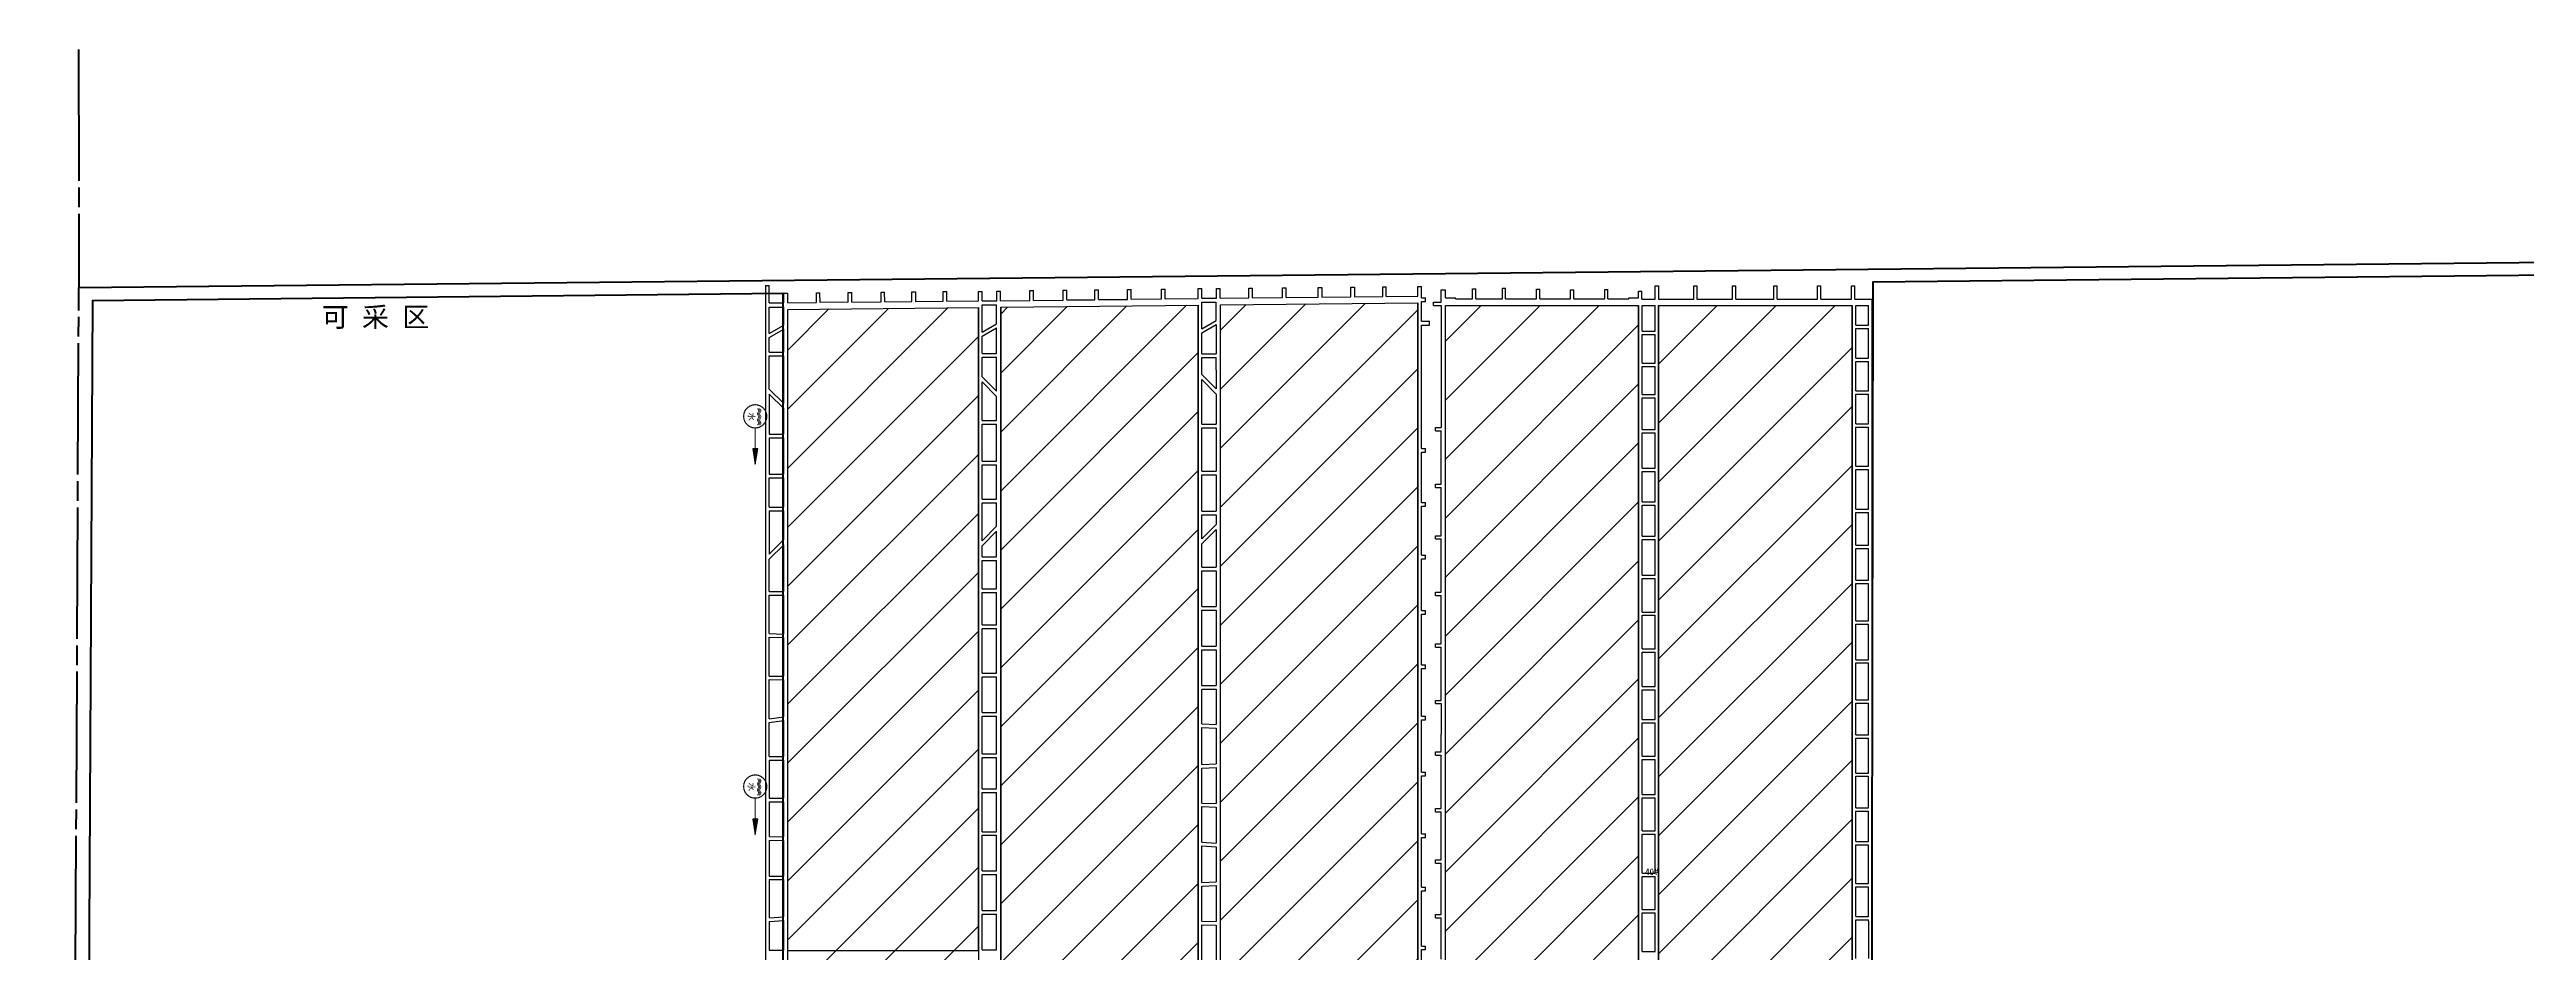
# Model space of a CAD drawing. Header units: millimetres. Extents: x 37468544 to 37497214, y 4323540 to 4346451.
# Drawn here: x 37468544 to 37472315, y 4345076 to 4346451 of the extents above; entities that cross this region are included whole.
import ezdxf

# ---------------------------------------------------------------- set-up
doc = ezdxf.new("R2010")
doc.units = ezdxf.units.MM
doc.linetypes.add('采区边界线', pattern=[45, 20, -1, 3, -1, 20])
for name, color, linetype, lineweight in [('0-52煤可采区范围', 150, 'Continuous', 30), ('0-井田边界', 7, 'Continuous', 9), ('2-52煤巷道', 150, 'Continuous', 30), ('井田边界-3', 7, 'Continuous', 9)]:
    doc.layers.add(name, color=color, linetype=linetype, lineweight=lineweight)
doc.layers.add('避灾路线图', color=7, linetype='Continuous')
doc.styles.get("Standard").update_dxf_attribs({"font": 'simhei.ttf'})
doc.linetypes.add('井田边界线', pattern='A,20,-4.5,[1,井田边界线,S=1,R=0,X=0,Y=0],-4.5,20', length=49)

# ---------------------------------------------------------------- blocks, each defined once
blk = doc.blocks.new('333')
at = {"layer": '避灾路线图'}
blk.add_hatch(color=7, dxfattribs=at).paths.add_polyline_path([(29, -1.3), (29, -6.1), (43.5, -3.7)])
at = {"color": 4, "linetype": 'Continuous', "true_color": 0x00ffff}
for points, const_width in [([(9, -3.7), (8.7, -0.8), (7.6, 1.8), (5.8, 4.1), (3.5, 5.9), (0.8, 7), (-2, 7.4), (-4.9, 7), (-7.6, 5.9), (-9.8, 4.1), (-11.6, 1.8), (-12.7, -0.8), (-13.1, -3.7), (-12.7, -6.5), (-11.6, -9.2), (-9.8, -11.5), (-7.6, -13.3), (-4.9, -14.4), (-2, -14.7), (0.8, -14.4), (3.5, -13.3), (5.8, -11.5), (7.6, -9.2), (8.7, -6.5), (9, -3.7)], 1.11), ([(-9.5, 0.5), (-9, 0.9), (-8.7, 1.1), (-8.5, 1.3), (-8.3, 1.4), (-8.2, 1.5), (-8.1, 1.5), (-8, 1.6), (-7.9, 1.6), (-7.9, 1.7), (-7.8, 1.7), (-7.7, 1.7), (-7.7, 1.7), (-7.6, 1.8), (-7.6, 1.8), (-7.5, 1.8), (-7.5, 1.8), (-7.5, 1.8), (-7.4, 1.8), (-7.3, 1.8), (-7.3, 1.8), (-7.2, 1.8), (-7.2, 1.8), (-7.1, 1.8), (-7.1, 1.7), (-7, 1.7), (-6.9, 1.7), (-6.7, 1.6), (-6.5, 1.5), (-6.3, 1.4), (-5.9, 1.2), (-5.5, 1), (-5.3, 0.9), (-5.2, 0.8), (-5.1, 0.7), (-5, 0.7), (-4.9, 0.6), (-4.8, 0.6), (-4.7, 0.6), (-4.7, 0.6), (-4.6, 0.6), (-4.6, 0.5), (-4.4, 0.5), (-4.4, 0.5), (-4.3, 0.5), (-4.3, 0.5), (-4.3, 0.5), (-4.2, 0.5), (-4.2, 0.6), (-4.1, 0.6), (-4, 0.6), (-4, 0.6), (-3.9, 0.7), (-3.7, 0.7), (-3.5, 0.8), (-3.4, 0.9), (-2.7, 1.3), (-2.5, 1.4), (-2.3, 1.5), (-2.2, 1.6), (-2.2, 1.6), (-2.1, 1.6), (-2, 1.7), (-1.9, 1.7), (-1.9, 1.7), (-1.9, 1.7), (-1.8, 1.7), (-1.8, 1.7), (-1.7, 1.7), (-1.7, 1.7), (-1.6, 1.7), (-1.6, 1.7), (-1.5, 1.7), (-1.5, 1.7), (-1.4, 1.7), (-1.4, 1.7), (-1.3, 1.7), (-1.2, 1.7), (-1.1, 1.6), (-1, 1.6), (-0.8, 1.5), (-0.6, 1.4), (-0.4, 1.3), (0, 1.1), (0.4, 0.9), (0.6, 0.8), (0.8, 0.7), (0.9, 0.7), (1, 0.6), (1.1, 0.6), (1.2, 0.6), (1.2, 0.6), (1.3, 0.6), (1.3, 0.5), (1.4, 0.5), (1.4, 0.5), (1.5, 0.5), (1.6, 0.5), (1.6, 0.5), (1.7, 0.5), (1.7, 0.5), (1.7, 0.5), (1.8, 0.6), (1.8, 0.6), (1.9, 0.6), (2, 0.6), (2, 0.7), (2.1, 0.7), (2.3, 0.8), (2.4, 0.9), (2.6, 1), (2.9, 1.2), (3.2, 1.4), (3.4, 1.6), (3.6, 1.6), (3.6, 1.7), (3.7, 1.7), (3.8, 1.8), (3.9, 1.8), (3.9, 1.8), (4, 1.8), (4, 1.8), (4, 1.8), (4.1, 1.9), (4.2, 1.9), (4.3, 1.9), (4.3, 1.9), (4.3, 1.9), (4.4, 1.8), (4.4, 1.8), (4.5, 1.8), (4.5, 1.8), (4.6, 1.8), (4.7, 1.7), (4.7, 1.7), (4.9, 1.6), (5, 1.5), (5.3, 1.4), (5.5, 1.2), (5.8, 0.9), (6.4, 0.5)], 0.664), ([(-9.5, -0.6), (-9, -0.2), (-8.7, 0), (-8.5, 0.2), (-8.3, 0.3), (-8.2, 0.4), (-8.1, 0.4), (-8, 0.5), (-7.9, 0.5), (-7.9, 0.5), (-7.8, 0.6), (-7.7, 0.6), (-7.7, 0.6), (-7.6, 0.7), (-7.6, 0.7), (-7.5, 0.7), (-7.5, 0.7), (-7.5, 0.7), (-7.4, 0.7), (-7.3, 0.7), (-7.3, 0.7), (-7.2, 0.7), (-7.2, 0.7), (-7.1, 0.7), (-7.1, 0.6), (-7, 0.6), (-6.9, 0.6), (-6.7, 0.5), (-6.5, 0.4), (-6.3, 0.3), (-5.9, 0.1), (-5.5, -0.1), (-5.3, -0.3), (-5.2, -0.3), (-5.1, -0.4), (-5, -0.4), (-4.9, -0.5), (-4.8, -0.5), (-4.7, -0.5), (-4.7, -0.5), (-4.6, -0.6), (-4.6, -0.6), (-4.4, -0.6), (-4.4, -0.6), (-4.3, -0.6), (-4.3, -0.6), (-4.3, -0.6), (-4.2, -0.6), (-4.2, -0.6), (-4.1, -0.5), (-4, -0.5), (-4, -0.5), (-3.9, -0.4), (-3.7, -0.4), (-3.5, -0.3), (-3.4, -0.2), (-2.7, 0.2), (-2.5, 0.3), (-2.3, 0.4), (-2.2, 0.4), (-2.2, 0.5), (-2.1, 0.5), (-2, 0.6), (-1.9, 0.6), (-1.9, 0.6), (-1.9, 0.6), (-1.8, 0.6), (-1.8, 0.6), (-1.7, 0.6), (-1.7, 0.6), (-1.6, 0.6), (-1.6, 0.6), (-1.5, 0.6), (-1.5, 0.6), (-1.4, 0.6), (-1.4, 0.6), (-1.3, 0.6), (-1.2, 0.6), (-1.1, 0.5), (-1, 0.5), (-0.8, 0.4), (-0.6, 0.3), (-0.4, 0.2), (0, 0), (0.4, -0.2), (0.6, -0.3), (0.8, -0.4), (0.9, -0.4), (1, -0.5), (1.1, -0.5), (1.2, -0.5), (1.2, -0.5), (1.3, -0.6), (1.3, -0.6), (1.4, -0.6), (1.4, -0.6), (1.5, -0.6), (1.6, -0.6), (1.6, -0.6), (1.7, -0.6), (1.7, -0.6), (1.7, -0.6), (1.8, -0.5), (1.8, -0.5), (1.9, -0.5), (2, -0.5), (2, -0.4), (2.1, -0.4), (2.3, -0.3), (2.4, -0.2), (2.6, -0.1), (2.9, 0.1), (3.2, 0.3), (3.4, 0.4), (3.6, 0.5), (3.6, 0.6), (3.7, 0.6), (3.8, 0.7), (3.9, 0.7), (3.9, 0.7), (4, 0.7), (4, 0.7), (4, 0.7), (4.1, 0.8), (4.2, 0.8), (4.3, 0.8), (4.3, 0.8), (4.3, 0.7), (4.4, 0.7), (4.4, 0.7), (4.5, 0.7), (4.5, 0.7), (4.6, 0.7), (4.7, 0.6), (4.7, 0.6), (4.9, 0.5), (5, 0.4), (5.3, 0.3), (5.5, 0), (5.8, -0.2), (6.4, -0.6)], 0.664), ([(-9.5, -1.7), (-9, -1.3), (-8.7, -1.1), (-8.5, -0.9), (-8.3, -0.8), (-8.2, -0.7), (-8.1, -0.7), (-8, -0.6), (-7.9, -0.6), (-7.9, -0.6), (-7.8, -0.5), (-7.7, -0.5), (-7.7, -0.5), (-7.6, -0.4), (-7.6, -0.4), (-7.5, -0.4), (-7.5, -0.4), (-7.5, -0.4), (-7.4, -0.4), (-7.3, -0.4), (-7.3, -0.4), (-7.2, -0.4), (-7.2, -0.4), (-7.1, -0.4), (-7.1, -0.5), (-7, -0.5), (-6.9, -0.5), (-6.7, -0.6), (-6.5, -0.7), (-6.3, -0.8), (-5.9, -1), (-5.5, -1.3), (-5.3, -1.4), (-5.2, -1.5), (-5.1, -1.5), (-5, -1.5), (-4.9, -1.6), (-4.8, -1.6), (-4.7, -1.6), (-4.7, -1.6), (-4.6, -1.7), (-4.6, -1.7), (-4.4, -1.7), (-4.4, -1.7), (-4.3, -1.7), (-4.3, -1.7), (-4.3, -1.7), (-4.2, -1.7), (-4.2, -1.7), (-4.1, -1.6), (-4, -1.6), (-4, -1.6), (-3.9, -1.6), (-3.7, -1.5), (-3.5, -1.4), (-3.4, -1.3), (-2.7, -0.9), (-2.5, -0.8), (-2.3, -0.7), (-2.2, -0.7), (-2.2, -0.6), (-2.1, -0.6), (-2, -0.6), (-1.9, -0.5), (-1.9, -0.5), (-1.9, -0.5), (-1.8, -0.5), (-1.8, -0.5), (-1.7, -0.5), (-1.7, -0.5), (-1.6, -0.5), (-1.6, -0.5), (-1.5, -0.5), (-1.5, -0.5), (-1.4, -0.5), (-1.4, -0.5), (-1.3, -0.5), (-1.2, -0.5), (-1.1, -0.6), (-1, -0.6), (-0.8, -0.7), (-0.6, -0.8), (-0.4, -0.9), (0, -1.1), (0.4, -1.3), (0.6, -1.4), (0.8, -1.5), (0.9, -1.5), (1, -1.6), (1.1, -1.6), (1.2, -1.6), (1.2, -1.6), (1.3, -1.7), (1.3, -1.7), (1.4, -1.7), (1.4, -1.7), (1.5, -1.7), (1.6, -1.7), (1.6, -1.7), (1.7, -1.7), (1.7, -1.7), (1.7, -1.7), (1.8, -1.7), (1.8, -1.6), (1.9, -1.6), (2, -1.6), (2, -1.5), (2.1, -1.5), (2.3, -1.4), (2.4, -1.3), (2.6, -1.2), (2.9, -1), (3.2, -0.8), (3.4, -0.7), (3.6, -0.6), (3.6, -0.5), (3.7, -0.5), (3.8, -0.4), (3.9, -0.4), (3.9, -0.4), (4, -0.4), (4, -0.4), (4, -0.4), (4.1, -0.3), (4.2, -0.3), (4.3, -0.3), (4.3, -0.4), (4.3, -0.4), (4.4, -0.4), (4.4, -0.4), (4.5, -0.4), (4.5, -0.4), (4.6, -0.4), (4.7, -0.5), (4.7, -0.5), (4.9, -0.6), (5, -0.7), (5.3, -0.9), (5.5, -1.1), (5.8, -1.3), (6.4, -1.7)], 0.664)]:
    blk.add_lwpolyline(points, dxfattribs=dict(at, const_width=const_width))
at = {"layer": '避灾路线图', "color": 7, "linetype": 'Continuous', "const_width": 0.972}
blk.add_lwpolyline([(9, -3.7), (29, -3.7)], dxfattribs=at)
at = {"layer": '避灾路线图', "color": 7, "linetype": 'Continuous'}
blk.add_lwpolyline([(29, -1.3), (29, -6.1), (43.5, -3.7), (29, -1.3)], dxfattribs=at)
at = {"layer": '避灾路线图', "color": 7, "linetype": 'ByBlock', "lineweight": -3, "insert": (-5.8, -4.4), "char_height": 5.838, "width": 19.599, "attachment_point": 1}
blk.add_mtext('{\\fSimSun|b1|i0|c134|p2;\\C4;水}', dxfattribs=at)

msp = doc.modelspace()

# ---------------------------------------------------------------- hatches: boundary and pattern name
h = msp.add_hatch()
h.set_pattern_fill('ANSI31', color=252, scale=20)
h.paths.add_polyline_path([(37470326.9, 4346062.3), (37470627.4, 4346065.5), (37470627.4, 4343094.1), (37470326.9, 4343094.1)])
h.paths.add_polyline_path([(37469992.4, 4346058.7), (37470292.9, 4346061.9), (37470292.9, 4343094.1), (37469992.4, 4343094.1)])
h.paths.add_polyline_path([(37470669.4, 4346061.3), (37470963.7, 4346061.3), (37470963.7, 4343095.5), (37470669.4, 4343095.5)])
h.paths.add_polyline_path([(37470993.9, 4346061.4), (37471288.7, 4346061.4), (37471288.7, 4343096.2), (37470993.9, 4343096.2)])
h.paths.add_polyline_path([(37469668.2, 4346055.4), (37469958.4, 4346058.4), (37469958.4, 4343094.1), (37469668.2, 4343094.1)])

# ---------------------------------------------------------------- linework, layer by layer
at = {"color": 252}
for points in [[(37469668.2, 4346055.4), (37469958.4, 4346058.4), (37469958.4, 4343094.1), (37469668.2, 4343094.1)], [(37469992.4, 4346058.7), (37470292.9, 4346061.9), (37470292.9, 4343094.1), (37469992.4, 4343094.1)], [(37470326.9, 4346062.3), (37470627.4, 4346065.5), (37470627.4, 4343094.1), (37470326.9, 4343094.1)], [(37470669.4, 4346061.3), (37470963.7, 4346061.3), (37470963.7, 4343095.5), (37470669.4, 4343095.5)], [(37470993.9, 4346061.4), (37471288.7, 4346061.4), (37471288.7, 4343096.2), (37470993.9, 4343096.2)]]:
    msp.add_lwpolyline(points, close=True, dxfattribs=at)
at = {"layer": '0-52煤可采区范围', "color": 3, "lineweight": 50}
msp.add_lwpolyline([(37477009.7, 4339412.7), (37477009.5, 4341286.6), (37475588.8, 4342624.8), (37475818.5, 4343042.5), (37475816.3, 4344274), (37475365.1, 4344274), (37475365.1, 4345662.7), (37473999, 4345662.7), (37473999, 4346100.6), (37472500, 4346109), (37471320, 4346096.7), (37471314.9, 4343086.6), (37469661, 4343086.1), (37469661, 4346079.4), (37468609.7, 4346068.4), (37468577.1, 4339935.7)], dxfattribs=at)
at = {"layer": '0-井田边界', "linetype": '采区边界线', "lineweight": 100, "ltscale": 10}
for points in [[(37468588.5, 4346451), (37468589, 4346089)], [(37468544.3, 4338007.3), (37468572, 4342554), (37468589, 4346089)]]:
    msp.add_lwpolyline(points, dxfattribs=at)
at = {"layer": '0-井田边界', "linetype": '井田边界线', "lineweight": 100, "ltscale": 10}
msp.add_lwpolyline([(37468589, 4346089), (37472502.4, 4346128.8), (37476000, 4346110), (37478955, 4345602), (37482200, 4339400), (37470440, 4339380), (37470545, 4338007.3)], dxfattribs=at)
at = {"layer": '2-52煤巷道', "color": 150, "linetype": 'Continuous', "lineweight": 30}
for p, q in [((37469634.2, 4346092), (37469640, 4346092)), ((37469640, 4346065.2), (37469640, 4346092)), ((37469662, 4346065.2), (37469662, 4346080.2)), ((37469662, 4346080.2), (37469668.2, 4346080.2)), ((37469712, 4346065.9), (37469711.8, 4346080.8)), ((37469717.5, 4346065.8), (37469717.3, 4346080.8)), ((37469857.3, 4346067.4), (37469857.2, 4346082.3)), ((37469862.7, 4346082.3), (37469862.8, 4346067.4)), ((37469958.4, 4346082.7), (37469964, 4346082.7)), ((37469986.5, 4346083.1), (37469992, 4346083.1)), ((37470036.9, 4346084.2), (37470042.4, 4346084.2)), ((37470036.9, 4346069.2), (37470036.9, 4346084.2)), ((37470042.4, 4346069.2), (37470042.4, 4346084.2)), ((37470087.7, 4346084.7), (37470093.2, 4346084.7)), ((37470087.7, 4346069.7), (37470087.7, 4346084.7)), ((37470093.2, 4346069.8), (37470093.2, 4346084.7)), ((37470135.8, 4346085.3), (37470141.3, 4346085.3)), ((37470135.8, 4346070.2), (37470135.8, 4346085.3)), ((37470141.3, 4346070.3), (37470141.3, 4346085.3)), ((37470185.7, 4346085.8), (37470191.2, 4346085.8)), ((37470185.7, 4346070.7), (37470185.7, 4346085.8)), ((37470191.2, 4346070.8), (37470191.2, 4346085.8)), ((37470237.3, 4346086.3), (37470242.8, 4346086.3)), ((37470237.3, 4346071.3), (37470237.3, 4346086.3)), ((37470242.8, 4346071.3), (37470242.8, 4346086.3)), ((37470293, 4346087.4), (37470298.5, 4346087.4)), ((37470298.5, 4346072.4), (37470298.5, 4346087.4)), ((37470321, 4346072.4), (37470321, 4346087.4)), ((37470321, 4346087.4), (37470326.5, 4346087.4)), ((37470326.5, 4346072.3), (37470326.5, 4346087.4)), ((37470370.2, 4346072.8), (37470370.2, 4346087.8)), ((37470370.2, 4346087.8), (37470375.7, 4346087.8)), ((37470375.7, 4346072.8), (37470375.7, 4346087.8)), ((37470421.6, 4346073.3), (37470421.6, 4346088.3)), ((37470421.6, 4346088.3), (37470427.1, 4346088.3)), ((37470427.1, 4346073.4), (37470427.1, 4346088.3)), ((37470475.6, 4346088.9), (37470481.1, 4346088.9)), ((37470475.6, 4346073.9), (37470475.6, 4346088.9)), ((37470481.1, 4346088.9), (37470481.1, 4346073.9)), ((37470525.5, 4346074.4), (37470525.5, 4346089.4)), ((37470525.5, 4346089.4), (37470531, 4346089.4)), ((37470531, 4346089.4), (37470531, 4346074.5)), ((37470574, 4346074.9), (37470574, 4346089.9)), ((37470574, 4346089.9), (37470579.5, 4346089.9)), ((37470579.5, 4346075), (37470579.5, 4346089.9)), ((37470627.5, 4346075.5), (37470627.5, 4346090.5)), ((37470627.5, 4346090.5), (37470633, 4346090.5)), ((37470633, 4346073.2), (37470633, 4346090.5)), ((37470663.2, 4346071.3), (37470663.2, 4346085.3)), ((37470663.2, 4346085.3), (37470669.7, 4346085.3)), ((37470669.7, 4346072.8), (37470669.7, 4346085.3)), ((37470710.9, 4346071.3), (37470710.9, 4346086.8)), ((37470710.9, 4346086.8), (37470715.9, 4346086.8)), ((37470715.9, 4346071.3), (37470715.9, 4346086.8)), ((37470756.2, 4346071.3), (37470756.2, 4346087.7)), ((37470756.2, 4346087.7), (37470761.2, 4346087.7)), ((37470761.2, 4346071.3), (37470761.2, 4346087.7)), ((37470808, 4346071.3), (37470808, 4346086.3)), ((37470808, 4346086.3), (37470813, 4346086.3)), ((37470813, 4346071.3), (37470813, 4346086.3)), ((37470860.1, 4346071.3), (37470860.1, 4346085.3)), ((37470860.1, 4346085.3), (37470865.1, 4346085.3)), ((37470865.1, 4346071.3), (37470865.1, 4346085.3)), ((37470912, 4346071.3), (37470912, 4346085.9)), ((37470912, 4346085.9), (37470917, 4346085.9)), ((37470917, 4346071.3), (37470917, 4346085.9)), ((37470963.7, 4346072.8), (37470963.7, 4346083.2)), ((37470963.7, 4346083.2), (37470968.7, 4346083.2)), ((37470968.7, 4346071.2), (37470968.7, 4346083.2)), ((37470988.7, 4346071.2), (37470988.7, 4346091.2)), ((37470988.7, 4346091.2), (37470993.7, 4346091.2)), ((37470993.7, 4346091.2), (37470993.7, 4346071.2)), ((37471047.5, 4346071.2), (37471047.5, 4346091.2)), ((37471047.5, 4346091.2), (37471052.5, 4346091.2)), ((37471052.5, 4346091.2), (37471052.5, 4346071.2)), ((37471106.8, 4346071.2), (37471106.8, 4346091.2)), ((37471106.8, 4346091.2), (37471111.8, 4346091.2)), ((37471111.8, 4346071.2), (37471111.8, 4346091.2)), ((37471169.4, 4346071.2), (37471169.4, 4346091.2)), ((37471169.4, 4346091.2), (37471174.4, 4346091.2)), ((37471174.4, 4346071.2), (37471174.4, 4346091.2)), ((37471235.8, 4346071.2), (37471235.8, 4346091.2)), ((37471235.8, 4346091.2), (37471240.8, 4346091.2)), ((37471240.8, 4346071.2), (37471240.8, 4346091.2)), ((37471287.9, 4346071.2), (37471287.9, 4346091.2)), ((37471287.9, 4346091.2), (37471292.9, 4346091.2)), ((37471292.9, 4346071.2), (37471292.9, 4346091.2)), ((37469640, 4346018.9), (37469640, 4346059)), ((37469662, 4346031.6), (37469662, 4346059)), ((37469668.2, 4346065.4), (37469712, 4346065.9)), ((37469668.2, 4346055.4), (37469958.4, 4346058.4)), ((37469760.3, 4346066.3), (37469717.5, 4346065.8)), ((37469815.8, 4346067), (37469857.3, 4346067.4)), ((37469862.8, 4346067.4), (37469904.8, 4346067.9)), ((37469964, 4346068.7), (37469986.5, 4346068.7)), ((37469964.2, 4346021), (37469964.2, 4346062.5)), ((37469964.2, 4346062.5), (37469986.2, 4346062.5)), ((37469986.2, 4346033.7), (37469986.2, 4346062.5)), ((37470298.5, 4346072.4), (37470321, 4346072.4)), ((37470298.7, 4346026), (37470298.7, 4346066.2)), ((37470298.7, 4346066.2), (37470320.7, 4346066.2)), ((37470320.7, 4346038.7), (37470320.7, 4346066.2)), ((37470326.5, 4346072.3), (37470370.2, 4346072.8)), ((37470326.9, 4346062.3), (37470627.4, 4346065.5)), ((37470326.9, 4344882.3), (37470326.9, 4346062.3)), ((37470375.7, 4346072.8), (37470421.6, 4346073.3)), ((37470427.1, 4346073.4), (37470475.6, 4346073.9)), ((37470481.1, 4346073.9), (37470525.5, 4346074.4)), ((37470531, 4346074.5), (37470574, 4346074.9)), ((37470579.5, 4346075), (37470627.5, 4346075.5)), ((37470627.4, 4344882.3), (37470627.5, 4346065.5)), ((37470633, 4346073.2), (37470639.2, 4346073.2)), ((37470633.2, 4346037.3), (37470633.2, 4346067.7)), ((37470633.2, 4346067.7), (37470639.2, 4346067.7)), ((37470639.2, 4346067.7), (37470639.2, 4346073.2)), ((37470651.2, 4346061.3), (37470651.2, 4346066.3)), ((37470651.2, 4346066.3), (37470663.2, 4346066.3)), ((37470651.2, 4346061.3), (37470663.2, 4346061.3)), ((37470663.2, 4346066.3), (37470663.2, 4346071.3)), ((37470663.2, 4346061.3), (37470663.2, 4345875.5)), ((37470669.4, 4343095.5), (37470669.4, 4346061.3)), ((37470669.4, 4346061.3), (37470963.7, 4346061.3)), ((37470669.7, 4346072.8), (37470684.7, 4346072.8)), ((37470684.7, 4346071.3), (37470684.7, 4346072.8)), ((37470684.7, 4346071.3), (37470710.9, 4346071.3)), ((37470715.9, 4346071.3), (37470756.2, 4346071.3)), ((37470761.2, 4346071.3), (37470808, 4346071.3)), ((37470813, 4346071.3), (37470860.1, 4346071.3)), ((37470865.1, 4346071.3), (37470912, 4346071.3)), ((37470917, 4346071.3), (37470948.7, 4346071.3)), ((37470948.7, 4346072.8), (37470963.7, 4346072.8)), ((37470948.7, 4346071.3), (37470948.7, 4346072.8)), ((37470963.7, 4343095.5), (37470963.7, 4346061.3)), ((37470968.7, 4346071.2), (37470988.7, 4346071.2)), ((37470968.9, 4346022.1), (37470968.9, 4346061.4)), ((37470968.9, 4346061.4), (37470988.7, 4346061.4)), ((37470988.7, 4346022.1), (37470988.7, 4346061.4)), ((37470993.7, 4346071.2), (37471047.5, 4346071.2)), ((37470993.9, 4346061.4), (37470994.2, 4343096.2)), ((37470993.9, 4346061.4), (37471288.7, 4346061.4)), ((37471052.5, 4346071.2), (37471106.8, 4346071.2)), ((37471111.8, 4346071.2), (37471169.4, 4346071.2)), ((37471174.4, 4346071.2), (37471235.8, 4346071.2)), ((37471240.8, 4346071.2), (37471287.9, 4346071.2)), ((37471288.7, 4343096.2), (37471288.7, 4346061.4)), ((37471292.9, 4346071.2), (37471318.9, 4346071.2)), ((37471294.2, 4346031.2), (37471294.2, 4346061.4)), ((37471294.2, 4346061.4), (37471313.7, 4346061.4)), ((37471313.7, 4346031.2), (37471313.7, 4346061.4)), ((37471318.9, 4346071.2), (37471319, 4344722.2)), ((37469640, 4345990.1), (37469640, 4346012.5)), ((37469662, 4345990.1), (37469662, 4346025.2)), ((37469986.2, 4345988.3), (37469986.2, 4346027.4)), ((37470298.7, 4345987.8), (37470298.7, 4346019.7)), ((37470320.7, 4346032.4), (37470320.7, 4345987.8)), ((37470633.2, 4346037.3), (37470645.2, 4346037.3)), ((37470633.2, 4346031.5), (37470645.2, 4346031.5)), ((37470633.2, 4345843.5), (37470633.2, 4346031.5)), ((37470645.2, 4346031.5), (37470645.2, 4346037.3)), ((37470968.9, 4346022.1), (37470988.7, 4346022.1)), ((37470968.9, 4346017.1), (37470988.7, 4346017.1)), ((37470968.9, 4345973.6), (37470968.9, 4346017.1)), ((37470988.7, 4345973.6), (37470988.7, 4346017.1)), ((37471294.2, 4346031.2), (37471313.7, 4346031.2)), ((37471294.2, 4346026.2), (37471313.7, 4346026.2)), ((37471294.2, 4345981.2), (37471294.2, 4346026.2)), ((37471313.7, 4345981.2), (37471313.7, 4346026.2)), ((37469640, 4345990.1), (37469662, 4345990.1)), ((37469640, 4345984.6), (37469662, 4345984.6)), ((37469640, 4345934.2), (37469640, 4345984.6)), ((37469662, 4345912.2), (37469662, 4345984.6)), ((37469986.2, 4345930.7), (37469986.2, 4345982.8)), ((37470298.7, 4345987.8), (37470320.7, 4345987.8)), ((37470298.7, 4345982.3), (37470320.7, 4345982.3)), ((37470298.7, 4345966.4), (37470298.7, 4345982.3)), ((37470298.7, 4345956.3), (37470298.7, 4345966.4)), ((37470320.7, 4345963.4), (37470320.7, 4345982.3)), ((37470968.9, 4345973.6), (37470988.7, 4345973.6)), ((37470968.9, 4345925.8), (37470968.9, 4345968.6)), ((37470968.9, 4345968.6), (37470988.7, 4345968.6)), ((37470988.7, 4345925.8), (37470988.7, 4345968.6)), ((37471294.2, 4345981.2), (37471313.7, 4345981.2)), ((37471294.2, 4345931.2), (37471294.2, 4345976.2)), ((37471294.2, 4345976.2), (37471313.7, 4345976.2)), ((37471313.7, 4345931.2), (37471313.7, 4345976.2)), ((37469964.2, 4345952.7), (37469986.2, 4345930.7)), ((37469964.2, 4345944.9), (37469986.2, 4345922.9)), ((37470298.7, 4345880.5), (37470298.7, 4345948.5)), ((37470320.7, 4345963.4), (37470320.7, 4345934.3)), ((37471294.2, 4345931.2), (37471313.7, 4345931.2)), ((37469662, 4345904.4), (37469640, 4345926.4)), ((37469640, 4345926.4), (37469640, 4345865.3)), ((37469662, 4345865.3), (37469662, 4345904.4)), ((37469986.2, 4345886.1), (37469986.2, 4345922.9)), ((37470320.7, 4345926.5), (37470320.7, 4345880.5)), ((37470968.9, 4345925.8), (37470988.7, 4345925.8)), ((37470968.9, 4345920.8), (37470988.7, 4345920.8)), ((37470968.9, 4345872.7), (37470968.9, 4345920.8)), ((37470988.7, 4345872.7), (37470988.7, 4345920.8)), ((37471294.2, 4345881.2), (37471294.2, 4345926.2)), ((37471294.2, 4345926.2), (37471313.7, 4345926.2)), ((37471313.7, 4345881.2), (37471313.7, 4345926.2)), ((37469640, 4345865.3), (37469662, 4345865.3)), ((37469640, 4345859.8), (37469662, 4345859.8)), ((37469640, 4345859.8), (37469640, 4345804.7)), ((37469662, 4345804.7), (37469662, 4345859.8)), ((37469986.2, 4345824.3), (37469986.2, 4345880.6)), ((37470298.7, 4345880.5), (37470320.7, 4345880.5)), ((37470298.7, 4345809.1), (37470298.7, 4345875)), ((37470298.7, 4345875), (37470320.7, 4345875)), ((37470320.7, 4345875), (37470320.7, 4345809.1)), ((37470663.2, 4345789.4), (37470663.2, 4345870.5)), ((37470968.9, 4345872.7), (37470988.7, 4345872.7)), ((37470968.9, 4345813.6), (37470968.9, 4345867.7)), ((37470968.9, 4345867.7), (37470988.7, 4345867.7)), ((37470988.7, 4345813.6), (37470988.7, 4345867.7)), ((37471294.2, 4345881.2), (37471313.7, 4345881.2)), ((37471294.2, 4345876.2), (37471313.7, 4345876.2)), ((37471294.2, 4345816.9), (37471294.2, 4345876.2)), ((37471313.7, 4345816.9), (37471313.7, 4345876.2)), ((37469986.2, 4345766.3), (37469986.2, 4345818.8)), ((37470633.2, 4345761.5), (37470633.2, 4345838)), ((37471294.2, 4345816.9), (37471313.7, 4345816.9)), ((37469640, 4345804.7), (37469662, 4345804.7)), ((37469640, 4345799.2), (37469662, 4345799.2)), ((37469640, 4345754.5), (37469640, 4345799.2)), ((37469662, 4345754.5), (37469662, 4345799.2)), ((37470298.7, 4345809.1), (37470320.7, 4345809.1)), ((37470298.7, 4345803.6), (37470320.7, 4345803.6)), ((37470298.7, 4345748.3), (37470298.7, 4345803.6)), ((37470320.7, 4345803.6), (37470320.7, 4345748.3)), ((37470663.2, 4345710.9), (37470663.2, 4345784.4)), ((37470968.9, 4345813.6), (37470988.7, 4345813.6)), ((37470968.9, 4345762.6), (37470968.9, 4345808.6)), ((37470968.9, 4345808.6), (37470988.7, 4345808.6)), ((37470988.7, 4345762.6), (37470988.7, 4345808.6)), ((37471294.2, 4345811.9), (37471313.7, 4345811.9)), ((37471294.2, 4345751.4), (37471294.2, 4345811.9)), ((37471313.7, 4345751.4), (37471313.7, 4345811.9)), ((37469640, 4345754.5), (37469662, 4345754.5)), ((37469640, 4345749), (37469662, 4345749)), ((37469640, 4345749), (37469640, 4345683)), ((37469662, 4345705), (37469662, 4345749)), ((37469986.2, 4345725.3), (37469986.2, 4345760.8)), ((37470298.7, 4345748.3), (37470320.7, 4345748.3)), ((37470298.7, 4345742.8), (37470320.7, 4345742.8)), ((37470298.7, 4345706.1), (37470298.7, 4345742.8)), ((37470320.7, 4345742.8), (37470320.7, 4345728.1)), ((37470633.2, 4345681.3), (37470633.2, 4345756)), ((37470968.9, 4345762.6), (37470988.7, 4345762.6)), ((37470968.9, 4345710.1), (37470968.9, 4345757.6)), ((37470968.9, 4345757.6), (37470988.7, 4345757.6)), ((37470988.7, 4345710.1), (37470988.7, 4345757.6)), ((37471294.2, 4345751.4), (37471313.7, 4345751.4)), ((37471294.2, 4345696.4), (37471294.2, 4345746.4)), ((37471294.2, 4345746.4), (37471313.7, 4345746.4)), ((37471313.7, 4345696.4), (37471313.7, 4345746.4)), ((37469640, 4345683), (37469662, 4345705)), ((37469964.2, 4345703.3), (37469986.2, 4345725.3)), ((37469964.2, 4345695.6), (37469986.2, 4345717.6)), ((37469986.2, 4345678.6), (37469986.2, 4345717.6)), ((37470298.7, 4345706.1), (37470320.7, 4345728.1)), ((37470298.7, 4345698.3), (37470320.7, 4345720.3)), ((37470320.7, 4345720.3), (37470320.7, 4345663)), ((37470663.2, 4345624.8), (37470663.2, 4345705.9)), ((37470968.9, 4345710.1), (37470988.7, 4345710.1)), ((37470968.9, 4345705.1), (37470988.7, 4345705.1)), ((37470968.9, 4345650.7), (37470968.9, 4345705.1)), ((37470988.7, 4345650.7), (37470988.7, 4345705.1)), ((37469640, 4345675.3), (37469662, 4345697.2)), ((37469640, 4345626), (37469640, 4345675.3)), ((37469662, 4345626), (37469662, 4345697.2)), ((37469964.2, 4345678.6), (37469964.2, 4345695.6)), ((37470298.7, 4345663), (37470298.7, 4345698.3)), ((37470633.2, 4345597), (37470633.2, 4345675.8)), ((37471294.2, 4345696.4), (37471313.7, 4345696.4)), ((37471294.2, 4345691.4), (37471313.7, 4345691.4)), ((37471294.2, 4345643.3), (37471294.2, 4345691.4)), ((37471313.7, 4345643.3), (37471313.7, 4345691.4)), ((37470298.7, 4345663), (37470320.7, 4345663)), ((37470298.7, 4345657.5), (37470320.7, 4345657.5)), ((37470298.7, 4345603), (37470298.7, 4345657.5)), ((37470320.7, 4345657.5), (37470320.7, 4345603)), ((37470968.9, 4345650.7), (37470988.7, 4345650.7)), ((37470968.9, 4345645.7), (37470988.7, 4345645.7)), ((37470968.9, 4345594.7), (37470968.9, 4345645.7)), ((37470988.7, 4345594.7), (37470988.7, 4345645.7)), ((37471294.2, 4345643.3), (37471313.7, 4345643.3)), ((37471294.2, 4345581.2), (37471294.2, 4345638.3)), ((37471294.2, 4345638.3), (37471313.7, 4345638.3)), ((37471313.7, 4345581.2), (37471313.7, 4345638.3)), ((37469640, 4345626), (37469662, 4345626)), ((37469640, 4345562.1), (37469640, 4345620.5)), ((37469640, 4345620.5), (37469662, 4345620.5)), ((37469662, 4345561.2), (37469662, 4345620.5)), ((37470298.7, 4345603), (37470320.7, 4345603)), ((37470298.7, 4345597.5), (37470320.7, 4345597.5)), ((37470298.7, 4345542.5), (37470298.7, 4345597.5)), ((37470320.7, 4345597.5), (37470320.7, 4345542.5)), ((37470633.2, 4345514.4), (37470633.2, 4345591.5)), ((37470663.2, 4345546.3), (37470663.2, 4345619.8)), ((37470968.9, 4345594.7), (37470988.7, 4345594.7)), ((37470968.9, 4345538.7), (37470968.9, 4345589.7)), ((37470968.9, 4345589.7), (37470988.7, 4345589.7)), ((37470988.7, 4345538.7), (37470988.7, 4345589.7)), ((37469640, 4345562.1), (37469662, 4345561.2)), ((37469640, 4345497.3), (37469640, 4345556.6)), ((37469640, 4345556.6), (37469662, 4345555.7)), ((37469662, 4345496.9), (37469662, 4345555.7)), ((37471294.2, 4345581.2), (37471313.7, 4345581.2)), ((37471294.2, 4345576.2), (37471313.7, 4345576.2)), ((37471294.2, 4345522.1), (37471294.2, 4345576.2)), ((37471313.7, 4345522.1), (37471313.7, 4345576.2)), ((37470298.7, 4345542.5), (37470320.7, 4345542.5)), ((37470298.7, 4345537), (37470320.7, 4345537)), ((37470298.7, 4345482.6), (37470298.7, 4345537)), ((37470320.7, 4345537), (37470320.7, 4345482.6)), ((37470663.2, 4345460.2), (37470663.2, 4345541.3)), ((37470968.9, 4345538.7), (37470988.7, 4345538.7)), ((37470968.9, 4345533.7), (37470988.7, 4345533.7)), ((37470968.9, 4345481.2), (37470968.9, 4345533.7)), ((37470988.7, 4345481.2), (37470988.7, 4345533.7)), ((37471294.2, 4345522.1), (37471313.7, 4345522.1)), ((37471294.2, 4345517.1), (37471313.7, 4345517.1)), ((37471294.2, 4345460.9), (37471294.2, 4345517.1)), ((37471313.7, 4345460.9), (37471313.7, 4345517.1)), ((37469640, 4345497.3), (37469662, 4345496.9)), ((37469640, 4345432.1), (37469640, 4345491.8)), ((37469640, 4345491.8), (37469662, 4345491.4)), ((37469662, 4345435), (37469662, 4345491.4)), ((37470298.7, 4345482.6), (37470320.7, 4345482.6)), ((37470298.7, 4345424.4), (37470298.7, 4345477.1)), ((37470298.7, 4345477.1), (37470320.7, 4345477.1)), ((37470320.7, 4345477.1), (37470320.7, 4345423.5)), ((37470633.2, 4345435.9), (37470633.2, 4345508.9)), ((37470968.9, 4345481.2), (37470988.7, 4345481.2)), ((37470968.9, 4345431.2), (37470968.9, 4345476.2)), ((37470968.9, 4345476.2), (37470988.7, 4345476.2)), ((37470988.7, 4345431.2), (37470988.7, 4345476.2)), ((37470663.2, 4345455.2), (37470663.2, 4345408.9)), ((37471294.2, 4345460.9), (37471313.7, 4345460.9)), ((37471294.2, 4345455.9), (37471313.7, 4345455.9)), ((37471294.2, 4345407.6), (37471294.2, 4345455.9)), ((37471313.7, 4345407.6), (37471313.7, 4345455.9)), ((37469640, 4345418.8), (37469640, 4345426.7)), ((37469640, 4345374.5), (37469640, 4345426.6)), ((37469662, 4345374.5), (37469662, 4345429.5)), ((37470298.7, 4345362.7), (37470298.7, 4345418.9)), ((37470320.7, 4345418), (37470320.7, 4345363.5)), ((37470633.2, 4345350.8), (37470633.2, 4345430.4)), ((37470663.2, 4345381.8), (37470663.2, 4345408.9)), ((37470968.9, 4345431.2), (37470988.7, 4345431.2)), ((37470968.9, 4345375), (37470968.9, 4345426.2)), ((37470968.9, 4345426.2), (37470988.7, 4345426.2)), ((37470988.7, 4345375), (37470988.7, 4345426.2)), ((37471294.2, 4345407.6), (37471313.7, 4345407.6)), ((37471294.2, 4345349.6), (37471294.2, 4345402.6)), ((37471294.2, 4345402.6), (37471313.7, 4345402.6)), ((37471313.7, 4345349.6), (37471313.7, 4345402.6)), ((37469640, 4345374.5), (37469662, 4345374.5)), ((37469640, 4345369), (37469640, 4345311.3)), ((37469640, 4345369), (37469662, 4345369)), ((37469662, 4345311.3), (37469662, 4345369)), ((37470654.2, 4345376.8), (37470654.2, 4345381.8)), ((37470654.2, 4345381.8), (37470663.2, 4345381.8)), ((37470654.2, 4345376.8), (37470663.2, 4345376.8)), ((37470663.2, 4345295.7), (37470663.2, 4345376.8)), ((37470968.9, 4345375), (37470988.7, 4345375)), ((37470968.9, 4345370), (37470988.7, 4345370)), ((37470968.9, 4345316.7), (37470968.9, 4345370)), ((37470988.7, 4345316.7), (37470988.7, 4345370)), ((37470298.7, 4345303.9), (37470298.7, 4345357.2)), ((37470320.7, 4345358), (37470320.7, 4345303)), ((37470633.2, 4345256.8), (37470633.2, 4345345.3)), ((37471294.2, 4345349.6), (37471313.7, 4345349.6)), ((37471294.2, 4345296.6), (37471294.2, 4345344.6)), ((37471294.2, 4345344.6), (37471313.7, 4345344.6)), ((37471313.7, 4345296.6), (37471313.7, 4345344.6)), ((37469640, 4345311.3), (37469662, 4345311.3)), ((37469640, 4345305.8), (37469640, 4345253.1)), ((37469640, 4345305.8), (37469662, 4345305.8)), ((37469662, 4345252.6), (37469662, 4345305.8)), ((37470298.7, 4345244.3), (37470298.7, 4345298.4)), ((37470320.7, 4345297.5), (37470320.7, 4345242.9)), ((37470654.2, 4345290.7), (37470654.2, 4345295.7)), ((37470654.2, 4345295.7), (37470663.2, 4345295.7)), ((37470654.2, 4345290.7), (37470663.2, 4345290.7)), ((37470663.2, 4345217.2), (37470663.2, 4345290.7)), ((37470968.9, 4345316.7), (37470988.7, 4345316.7)), ((37470968.9, 4345261.5), (37470968.9, 4345311.7)), ((37470968.9, 4345311.7), (37470988.7, 4345311.7)), ((37470988.7, 4345261.5), (37470988.7, 4345311.7)), ((37471294.2, 4345296.6), (37471313.7, 4345296.6)), ((37471294.2, 4345291.6), (37471313.7, 4345291.6)), ((37471294.2, 4345287.2), (37471294.2, 4345291.6)), ((37471294.2, 4345245.3), (37471294.2, 4345287.2)), ((37471313.7, 4345245.3), (37471313.7, 4345291.6)), ((37469640, 4345253.1), (37469662, 4345252.6)), ((37470633.2, 4345175.7), (37470633.2, 4345251.3)), ((37470968.9, 4345261.5), (37470988.7, 4345261.5)), ((37470968.9, 4345256.5), (37470988.7, 4345256.5)), ((37470968.9, 4345196.9), (37470968.9, 4345256.5)), ((37470988.7, 4345196.9), (37470988.7, 4345256.5)), ((37469640, 4345247.6), (37469640, 4345192.8)), ((37469640, 4345247.6), (37469662, 4345247.1)), ((37469662, 4345192.8), (37469662, 4345247.1)), ((37470298.7, 4345182.8), (37470298.7, 4345238.8)), ((37470320.7, 4345237.4), (37470320.7, 4345183.9)), ((37470654.2, 4345212.2), (37470654.2, 4345217.2)), ((37470654.2, 4345217.2), (37470663.2, 4345217.2)), ((37470654.2, 4345212.2), (37470663.2, 4345212.2)), ((37470663.2, 4345134.1), (37470663.2, 4345212.2)), ((37471294.2, 4345245.3), (37471313.7, 4345245.3)), ((37471294.2, 4345181.2), (37471294.2, 4345240.3)), ((37471294.2, 4345240.3), (37471313.7, 4345240.3)), ((37471313.7, 4345181.2), (37471313.7, 4345240.3)), ((37469640, 4345192.8), (37469662, 4345192.8)), ((37469640, 4345187.3), (37469640, 4345129.3)), ((37469640, 4345187.3), (37469662, 4345187.3)), ((37469662, 4345130.4), (37469662, 4345187.3)), ((37470298.7, 4345124.1), (37470298.7, 4345177.3)), ((37470320.7, 4345178.4), (37470320.7, 4345123.4)), ((37470968.9, 4345196.9), (37470988.7, 4345196.9)), ((37470968.9, 4345191.9), (37470988.7, 4345191.9)), ((37470968.9, 4345141.9), (37470968.9, 4345191.9)), ((37470988.7, 4345175.2), (37470988.7, 4345191.9)), ((37470988.7, 4345141.9), (37470988.7, 4345175.2)), ((37471294.2, 4345181.2), (37471313.7, 4345181.2)), ((37471294.2, 4345176.2), (37471313.7, 4345176.2)), ((37471294.2, 4345131.2), (37471294.2, 4345176.2)), ((37471313.7, 4345131.2), (37471313.7, 4345176.2)), ((37470633.2, 4345086.2), (37470633.2, 4345170.2)), ((37470968.9, 4345141.9), (37470988.7, 4345141.9)), ((37470968.9, 4345077.7), (37470968.9, 4345136.9)), ((37470968.9, 4345136.9), (37470988.7, 4345136.9)), ((37470988.7, 4345077.7), (37470988.7, 4345136.9)), ((37469640, 4345129.3), (37469662, 4345130.4)), ((37469640, 4345123.8), (37469662, 4345124.9)), ((37469640, 4345123.8), (37469640, 4345079.7)), ((37469662, 4345079.7), (37469662, 4345124.9)), ((37470298.7, 4345065.2), (37470298.7, 4345118.6)), ((37470320.7, 4345117.9), (37470320.7, 4345065.2)), ((37470654.2, 4345129.1), (37470654.2, 4345134.1)), ((37470654.2, 4345134.1), (37470663.2, 4345134.1)), ((37470654.2, 4345129.1), (37470663.2, 4345129.1)), ((37470663.2, 4345066.2), (37470663.2, 4345129.1)), ((37471294.2, 4345131.2), (37471313.7, 4345131.2)), ((37471294.2, 4345126.2), (37471313.7, 4345126.2)), ((37471294.2, 4345067.4), (37471294.2, 4345126.2)), ((37471313.7, 4345124.2), (37471313.7, 4345126.2)), ((37471313.7, 4345124.2), (37471313.7, 4345067.4)), ((37469640, 4345079.7), (37469662, 4345079.7)), ((37469640, 4345079.7), (37469662, 4345079.7)), ((37469668.2, 4345079.6), (37469958.4, 4345079.6)), ((37470633.2, 4345012), (37470633.2, 4345080.7)), ((37470968.9, 4345077.7), (37470988.7, 4345077.7))]:
    msp.add_line(p, q, dxfattribs=at)
at = {"layer": '2-52煤巷道', "linetype": 'Continuous', "lineweight": 30}
for p, q in [((37470654.2, 4345870.5), (37470654.2, 4345875.5)), ((37470654.2, 4345875.5), (37470663.2, 4345875.5)), ((37470654.2, 4345870.5), (37470663.2, 4345870.5)), ((37470654.2, 4345789.4), (37470663.2, 4345789.4)), ((37470654.2, 4345784.4), (37470654.2, 4345789.4)), ((37470654.2, 4345784.4), (37470663.2, 4345784.4)), ((37470654.2, 4345705.9), (37470654.2, 4345710.9)), ((37470654.2, 4345710.9), (37470663.2, 4345710.9)), ((37470654.2, 4345705.9), (37470663.2, 4345705.9)), ((37470654.2, 4345624.8), (37470663.2, 4345624.8)), ((37470654.2, 4345619.8), (37470654.2, 4345624.8)), ((37470654.2, 4345619.8), (37470663.2, 4345619.8)), ((37470654.2, 4345541.3), (37470654.2, 4345546.3)), ((37470654.2, 4345546.3), (37470663.2, 4345546.3)), ((37470654.2, 4345541.3), (37470663.2, 4345541.3)), ((37470654.2, 4345460.2), (37470663.2, 4345460.2)), ((37470654.2, 4345455.2), (37470654.2, 4345460.2)), ((37470654.2, 4345455.2), (37470663.2, 4345455.2))]:
    msp.add_line(p, q, dxfattribs=at)
at = {"layer": '2-52煤巷道', "color": 150, "linetype": 'Continuous', "lineweight": 30}
for points in [[(37469634.2, 4346092), (37469634.2, 4343094.1)], [(37469668.2, 4346065.4), (37469668.2, 4346080.2)], [(37469711.8, 4346080.8), (37469717.3, 4346080.8)], [(37469760.3, 4346066.3), (37469760.1, 4346081.3)], [(37469760.1, 4346081.3), (37469765.6, 4346081.3)], [(37469765.8, 4346066.4), (37469765.6, 4346081.3)], [(37469810.2, 4346081.8), (37469815.7, 4346081.9)], [(37469810.4, 4346066.9), (37469810.2, 4346081.8)], [(37469815.8, 4346067), (37469815.7, 4346081.9)], [(37469857.2, 4346082.3), (37469862.7, 4346082.3)], [(37469904.7, 4346082.8), (37469910.2, 4346082.9)], [(37469904.8, 4346067.9), (37469904.7, 4346082.8)], [(37469910.3, 4346067.9), (37469910.2, 4346082.9)], [(37469958.4, 4346068.4), (37469958.4, 4346082.7)], [(37470242.8, 4346071.3), (37470293, 4346071.9), (37470293, 4346087.4)], [(37469640, 4346065.2), (37469662, 4346065.2)], [(37469640, 4346059), (37469662, 4346059)], [(37469668.2, 4345079.6), (37469668.2, 4346055.4)], [(37469765.8, 4346066.4), (37469810.4, 4346066.9)], [(37469910.3, 4346067.9), (37469958.4, 4346068.4)], [(37469958.4, 4345079.6), (37469958.4, 4346058.4)], [(37469992, 4346068.7), (37470036.9, 4346069.2)], [(37469992.4, 4346058.7), (37470292.9, 4346061.9)], [(37469992.4, 4346058.7), (37469992.4, 4344973.1)], [(37470042.4, 4346069.2), (37470087.7, 4346069.7)], [(37470093.2, 4346069.8), (37470135.8, 4346070.2)], [(37470141.3, 4346070.3), (37470185.7, 4346070.7)], [(37470191.2, 4346070.8), (37470237.3, 4346071.3)], [(37470292.9, 4344973.1), (37470292.9, 4346061.9)], [(37469640, 4346018.9), (37469662, 4346031.6)], [(37469640, 4346012.5), (37469662, 4346025.2)], [(37469964.2, 4346021), (37469986.2, 4346033.7)], [(37469964.2, 4346014.6), (37469986.2, 4346027.4)], [(37469964.2, 4345988.3), (37469964.2, 4346014.6)], [(37470298.7, 4346026), (37470320.7, 4346038.7)], [(37470298.7, 4346019.7), (37470320.7, 4346032.4)], [(37469964.2, 4345988.3), (37469986.2, 4345988.3)], [(37469964.2, 4345952.7), (37469964.2, 4345982.8)], [(37469964.2, 4345982.8), (37469986.2, 4345982.8)], [(37469662, 4345912.2), (37469640, 4345934.2)], [(37469964.2, 4345886.1), (37469964.2, 4345944.9)], [(37470298.7, 4345956.3), (37470320.7, 4345934.3)], [(37470298.7, 4345948.5), (37470320.7, 4345926.5)], [(37469964.2, 4345886.1), (37469986.2, 4345886.1)], [(37469964.2, 4345824.3), (37469964.2, 4345880.6)], [(37469964.2, 4345880.6), (37469986.2, 4345880.6)], [(37469964.2, 4345824.3), (37469986.2, 4345824.3)], [(37469964.2, 4345766.3), (37469964.2, 4345818.8)], [(37469964.2, 4345818.8), (37469986.2, 4345818.8)], [(37470633.2, 4345843.5), (37470639.2, 4345843.5)], [(37470633.2, 4345838), (37470639.2, 4345838)], [(37470639.2, 4345838), (37470639.2, 4345843.5)], [(37469964.2, 4345766.3), (37469986.2, 4345766.3)], [(37469964.2, 4345703.3), (37469964.2, 4345760.8)], [(37469964.2, 4345760.8), (37469986.2, 4345760.8)], [(37470633.2, 4345761.5), (37470639.2, 4345761.5)], [(37470633.2, 4345756), (37470639.2, 4345756)], [(37470639.2, 4345756), (37470639.2, 4345761.5)], [(37469964.2, 4345678.6), (37469986.2, 4345678.6)], [(37469964.2, 4345630), (37469964.2, 4345673.1)], [(37469964.2, 4345673.1), (37469986.2, 4345673.1)], [(37469986.2, 4345630), (37469986.2, 4345673.1)], [(37470633.2, 4345681.3), (37470639.2, 4345681.3)], [(37470633.2, 4345675.8), (37470639.2, 4345675.8)], [(37470639.2, 4345675.8), (37470639.2, 4345681.3)], [(37469964.2, 4345630), (37469986.2, 4345630)], [(37469964.2, 4345575), (37469964.2, 4345624.5)], [(37469964.2, 4345624.5), (37469986.2, 4345624.5)], [(37469986.2, 4345575), (37469986.2, 4345624.5)], [(37470633.2, 4345597), (37470639.2, 4345597)], [(37470633.2, 4345591.5), (37470639.2, 4345591.5)], [(37470639.2, 4345591.5), (37470639.2, 4345597)], [(37469964.2, 4345575), (37469986.2, 4345575)], [(37469964.2, 4345501.4), (37469964.2, 4345569.5)], [(37469964.2, 4345569.5), (37469986.2, 4345569.5)], [(37469986.2, 4345501.4), (37469986.2, 4345569.5)], [(37470633.2, 4345514.4), (37470639.2, 4345514.4)], [(37470639.2, 4345508.9), (37470639.2, 4345514.4)], [(37469964.2, 4345501.4), (37469986.2, 4345501.4)], [(37469964.2, 4345441.9), (37469964.2, 4345495.9)], [(37469964.2, 4345495.9), (37469986.2, 4345495.9)], [(37469986.2, 4345441.9), (37469986.2, 4345495.9)], [(37470633.2, 4345508.9), (37470639.2, 4345508.9)], [(37469964.2, 4345441.9), (37469986.2, 4345441.9)], [(37469640, 4345432.1), (37469662, 4345435)], [(37469640, 4345426.7), (37469662, 4345429.5)], [(37469964.2, 4345378.7), (37469964.2, 4345436.4)], [(37469964.2, 4345436.4), (37469986.2, 4345436.4)], [(37469986.2, 4345378.7), (37469986.2, 4345436.4)], [(37470298.7, 4345424.4), (37470320.7, 4345423.5)], [(37470298.7, 4345418.9), (37470320.7, 4345418)], [(37470633.2, 4345435.9), (37470639.2, 4345435.9)], [(37470633.2, 4345430.4), (37470639.2, 4345430.4)], [(37470639.2, 4345430.4), (37470639.2, 4345435.9)], [(37469964.2, 4345378.7), (37469986.2, 4345378.7)], [(37469964.2, 4345325.6), (37469964.2, 4345373.2)], [(37469964.2, 4345373.2), (37469986.2, 4345373.2)], [(37469986.2, 4345326), (37469986.2, 4345373.2)], [(37470298.7, 4345362.7), (37470320.7, 4345363.5)], [(37469964.2, 4345325.6), (37469986.2, 4345325.6)], [(37470298.7, 4345357.2), (37470320.7, 4345358)], [(37470633.2, 4345350.8), (37470639.2, 4345350.8)], [(37470633.2, 4345345.3), (37470639.2, 4345345.3)], [(37470639.2, 4345345.3), (37470639.2, 4345350.8)], [(37469964.2, 4345260.3), (37469964.2, 4345320.1)], [(37469964.2, 4345320.1), (37469986.2, 4345320.1)], [(37469986.2, 4345260.3), (37469986.2, 4345320.1)], [(37470298.7, 4345303.9), (37470320.7, 4345303)], [(37470298.7, 4345298.4), (37470320.7, 4345297.5)], [(37469964.2, 4345260.3), (37469986.2, 4345260.3)], [(37469964.2, 4345200.6), (37469964.2, 4345254.8)], [(37469964.2, 4345254.8), (37469986.2, 4345254.8)], [(37469986.2, 4345200.6), (37469986.2, 4345254.8)], [(37470633.2, 4345256.8), (37470639.2, 4345256.8)], [(37470633.2, 4345251.3), (37470639.2, 4345251.3)], [(37470639.2, 4345251.3), (37470639.2, 4345256.8)], [(37470298.7, 4345244.3), (37470320.7, 4345242.9)], [(37470298.7, 4345238.8), (37470320.7, 4345237.4)], [(37469964.2, 4345200.6), (37469986.2, 4345200.6)], [(37469964.2, 4345140.2), (37469964.2, 4345195.1)], [(37469964.2, 4345195.1), (37469986.2, 4345195.1)], [(37469986.2, 4345140.2), (37469986.2, 4345195.1)], [(37470298.7, 4345182.8), (37470320.7, 4345183.9)], [(37470298.7, 4345177.3), (37470320.7, 4345178.4)], [(37470633.2, 4345175.7), (37470639.2, 4345175.7)], [(37470639.2, 4345170.2), (37470639.2, 4345175.7)], [(37469964.2, 4345140.2), (37469986.2, 4345140.2)], [(37470633.2, 4345170.2), (37470639.2, 4345170.2)], [(37469964.2, 4345080.6), (37469964.2, 4345134.7)], [(37469964.2, 4345134.7), (37469986.2, 4345134.7)], [(37469986.2, 4345080.6), (37469986.2, 4345134.7)], [(37470298.7, 4345124.1), (37470320.7, 4345123.4)], [(37470298.7, 4345118.6), (37470320.7, 4345117.9)], [(37469964.2, 4345080.6), (37469986.2, 4345080.6)], [(37470633.2, 4345086.2), (37470639.2, 4345086.2)], [(37470633.2, 4345080.7), (37470639.2, 4345080.7)], [(37470639.2, 4345080.7), (37470639.2, 4345086.2)]]:
    msp.add_lwpolyline(points, dxfattribs=at)
at = {"layer": '2-52煤巷道'}
for points in [[(37469964, 4346068.7), (37469964, 4346082.7)], [(37469986.5, 4346068.7), (37469986.5, 4346083.1)], [(37469992, 4346068.7), (37469992, 4346083.1)]]:
    msp.add_lwpolyline(points, dxfattribs=at)
at = {"layer": '井田边界-3', "linetype": '采区边界线', "lineweight": 100, "ltscale": 10}
msp.add_lwpolyline([(37468544.3, 4338007.3), (37468572, 4342554), (37468589, 4346089)], dxfattribs=at)

# ---------------------------------------------------------------- block references
at = {"layer": '避灾路线图', "color": 1, "linetype": 'ByBlock', "lineweight": 15, "ltscale": 20, "xscale": 1.6, "yscale": 1.6, "zscale": 1.6, "rotation": 270}
for p in [(37469624.6, 4345889.4), (37469624.6, 4345325.8)]:
    msp.add_blockref('333', p, dxfattribs=at)

# ---------------------------------------------------------------- texts
at = {"layer": '0-52煤可采区范围', "color": 3, "lineweight": 50}
msp.add_text('可 采 区', height=30, dxfattribs=at).set_placement((37468958.7, 4346028.9, 1118.6))
at = {"layer": '2-52煤巷道', "color": 150, "lineweight": -3}
msp.add_text('40#', height=10, dxfattribs=at).set_placement((37470973.5, 4345194.3))

doc.saveas('drawing.dxf')
